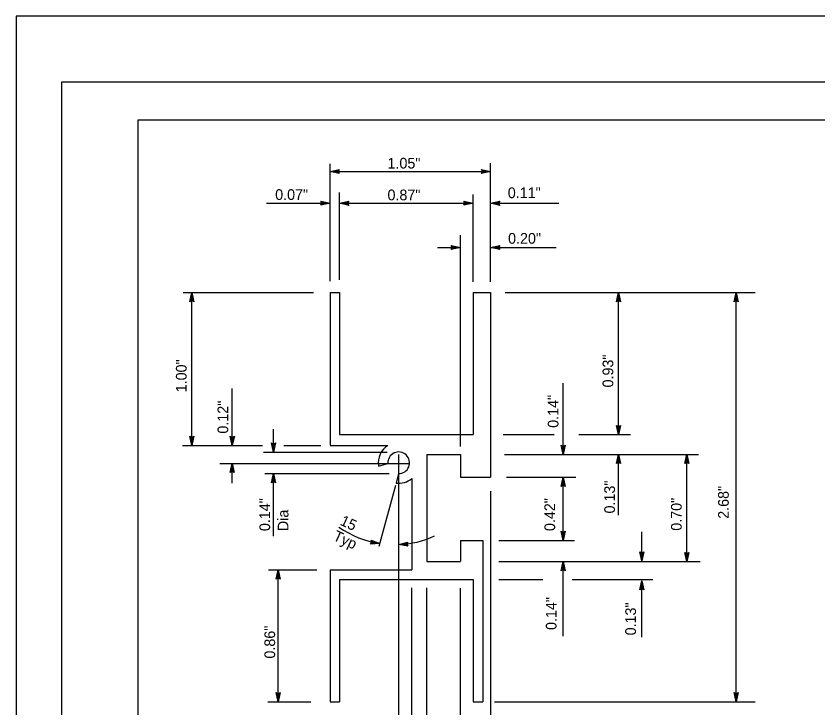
# Model space of a CAD drawing. Extents: x -894 to 866, y -472 to 714.
# Drawn here: x -894 to -369, y 261 to 714 of the extents above; entities that cross this region are included whole.
import ezdxf

# ---------------------------------------------------------------- set-up
doc = ezdxf.new("R2010")
doc.units = 0
for name, color, linetype in [('border_PLOTTING-ELEMENTS', 7, 'Continuous'), ('border_rw_22x34_Cut_Lines', 7, 'Continuous'), ('border_SHEET', 7, 'Continuous'), ('tcd_SIGN-PANEL', 7, 'Continuous'), ('tcd_SIGN-PANEL-anno', 7, 'Continuous')]:
    doc.layers.add(name, color=color, linetype=linetype)

msp = doc.modelspace()

# ---------------------------------------------------------------- linework, layer by layer
at = {"layer": 'border_PLOTTING-ELEMENTS'}
for points in [[(-894.04, -472.44), (865.96, -472.44), (865.96, 713.56), (-894.04, 713.56)], [(-864.04, 670.56), (835.96, 670.56), (835.96, -429.44), (-864.04, -429.44)]]:
    msp.add_lwpolyline(points, close=True, dxfattribs=at)
at = {"layer": 'border_rw_22x34_Cut_Lines'}
msp.add_lwpolyline([(-864.04, 670.56), (835.96, 670.56), (835.96, -429.44), (-864.04, -429.44)], close=True, dxfattribs=at)
at = {"layer": 'border_SHEET'}
for p, q in [((-814.04, 645.56), (810.96, 645.56)), ((-814.04, -404.44), (-814.04, 645.56))]:
    msp.add_line(p, q, dxfattribs=at)
at = {"layer": 'tcd_SIGN-PANEL'}
for p, q in [((-688.44, 532.6), (-688.44, 432.77)), ((-688.44, 532.6), (-682.14, 532.6)), ((-682.14, 532.6), (-682.14, 439.68)), ((-594.74, 532.6), (-594.74, 439.68)), ((-594.74, 532.6), (-583.32, 532.6)), ((-583.32, 532.6), (-583.32, 411.73)), ((-682.14, 439.68), (-594.74, 439.68)), ((-688.44, 432.6), (-650.48, 432.6)), ((-625.06, 426.69), (-603.01, 426.69)), ((-625.06, 426.69), (-625.06, 356.61)), ((-603.01, 426.69), (-603.01, 411.73)), ((-656.74, 419.11), (-650.53, 420.77)), ((-643.55, 414.16), (-645.21, 407.99)), ((-634.9, 410.91), (-634.9, 351.1)), ((-603.01, 411.73), (-583.32, 411.73)), ((-603.01, 370.39), (-588.44, 370.39)), ((-603.01, 370.39), (-603.01, 356.8)), ((-588.44, 370.39), (-588.44, 264.88)), ((-625.06, 356.61), (-603.01, 356.61)), ((-688.44, 351.1), (-688.44, 264.88)), ((-688.44, 351.1), (-634.9, 351.1)), ((-682.14, 344.8), (-682.14, 264.88)), ((-682.14, 344.8), (-594.74, 344.8)), ((-594.74, 344.8), (-594.74, 264.88)), ((-688.44, 264.88), (-682.14, 264.88)), ((-594.74, 264.88), (-588.44, 264.88))]:
    msp.add_line(p, q, dxfattribs=at)
for radius, start, end in [(13.39, 121.6386, 188.9309), (7.09, 269.1129, 183.48), (13.39, 262.4189, 309.7276)]:
    msp.add_arc((-643.45, 421.2), radius, start, end, dxfattribs=at)
at = {"layer": 'tcd_SIGN-PANEL-anno'}
for p, q in [((-688.44, 540.02), (-688.44, 616.95)), ((-583.32, 539.57), (-583.32, 617.32)), ((-688.44, 611.82), (-682.44, 613.15)), ((-688.44, 611.82), (-583.32, 611.82)), ((-682.44, 610.48), (-688.44, 611.82)), ((-688.44, 611.82), (-688.44, 611.82)), ((-682.66, 610.83), (-687.06, 611.81)), ((-687.05, 611.82), (-682.68, 612.79)), ((-685.68, 611.81), (-682.85, 612.44)), ((-682.89, 611.19), (-685.68, 611.81)), ((-684.3, 611.81), (-683.09, 612.08)), ((-683.07, 611.54), (-684.3, 611.81)), ((-682.44, 613.15), (-683.24, 611.82)), ((-683.24, 611.82), (-682.44, 610.48)), ((-682.44, 613.15), (-682.44, 613.15)), ((-682.44, 610.48), (-682.44, 610.48)), ((-588.52, 611.82), (-589.32, 613.16)), ((-589.32, 613.16), (-589.32, 613.16)), ((-589.32, 613.16), (-583.32, 611.82)), ((-583.32, 611.82), (-589.32, 610.49)), ((-589.32, 610.49), (-588.52, 611.82)), ((-589.32, 610.49), (-589.32, 610.49)), ((-589.11, 612.8), (-584.7, 611.82)), ((-584.71, 611.81), (-589.09, 610.84)), ((-586.09, 611.82), (-588.91, 611.19)), ((-588.87, 612.44), (-586.09, 611.82)), ((-588.7, 612.09), (-587.47, 611.82)), ((-587.47, 611.82), (-588.68, 611.55)), ((-583.32, 611.82), (-583.32, 611.82)), ((-682.14, 540.94), (-682.14, 598.09)), ((-594.74, 539.57), (-594.74, 596.71)), ((-729.92, 591.03), (-688.44, 591.03)), ((-693.64, 591.03), (-694.44, 592.37)), ((-694.44, 592.37), (-694.44, 592.37)), ((-694.44, 592.37), (-688.44, 591.03)), ((-688.44, 591.03), (-694.44, 589.7)), ((-694.44, 589.7), (-693.64, 591.03)), ((-694.44, 589.7), (-694.44, 589.7)), ((-694.23, 592.01), (-689.82, 591.03)), ((-689.83, 591.03), (-694.21, 590.06)), ((-691.2, 591.03), (-694.03, 590.4)), ((-693.99, 591.65), (-691.2, 591.03)), ((-693.82, 591.31), (-692.59, 591.03)), ((-692.59, 591.03), (-693.79, 590.76)), ((-688.44, 591.03), (-688.44, 591.03)), ((-682.14, 591.03), (-676.14, 592.36)), ((-682.14, 591.03), (-594.74, 591.03)), ((-676.14, 589.69), (-682.14, 591.03)), ((-682.14, 591.03), (-682.14, 591.03)), ((-676.36, 590.04), (-680.76, 591.03)), ((-680.75, 591.03), (-676.38, 592)), ((-679.38, 591.03), (-676.55, 591.65)), ((-676.59, 590.4), (-679.38, 591.03)), ((-678, 591.03), (-676.79, 591.29)), ((-676.77, 590.75), (-678, 591.03)), ((-676.14, 592.36), (-676.94, 591.03)), ((-676.94, 591.03), (-676.14, 589.69)), ((-676.14, 592.36), (-676.14, 592.36)), ((-676.14, 589.69), (-676.14, 589.69)), ((-599.94, 591.03), (-600.74, 592.37)), ((-600.74, 592.37), (-600.74, 592.37)), ((-600.74, 592.37), (-594.74, 591.03)), ((-594.74, 591.03), (-600.74, 589.7)), ((-600.74, 589.7), (-599.94, 591.03)), ((-600.74, 589.7), (-600.74, 589.7)), ((-600.52, 592.01), (-596.12, 591.03)), ((-596.13, 591.03), (-600.51, 590.06)), ((-597.5, 591.03), (-600.33, 590.4)), ((-600.29, 591.65), (-597.5, 591.03)), ((-600.11, 591.31), (-598.89, 591.03)), ((-598.89, 591.03), (-600.09, 590.76)), ((-594.74, 591.03), (-594.74, 591.03)), ((-583.32, 591.03), (-577.32, 592.36)), ((-583.32, 591.03), (-538.54, 591.03)), ((-577.32, 589.69), (-583.32, 591.03)), ((-583.32, 591.03), (-583.32, 591.03)), ((-577.54, 590.04), (-581.94, 591.03)), ((-581.93, 591.03), (-577.56, 592)), ((-580.56, 591.03), (-577.74, 591.65)), ((-577.77, 590.4), (-580.56, 591.03)), ((-579.18, 591.03), (-577.97, 591.29)), ((-577.95, 590.75), (-579.18, 591.03)), ((-577.32, 592.36), (-578.12, 591.03)), ((-578.12, 591.03), (-577.32, 589.69)), ((-577.32, 592.36), (-577.32, 592.36)), ((-577.32, 589.69), (-577.32, 589.69)), ((-603.01, 431.96), (-603.01, 570.25)), ((-618.05, 562.18), (-603.01, 562.18)), ((-608.21, 562.18), (-609.01, 563.52)), ((-609.01, 563.52), (-609.01, 563.52)), ((-609.01, 563.52), (-603.01, 562.18)), ((-603.01, 562.18), (-609.01, 560.85)), ((-609.01, 560.85), (-608.21, 562.18)), ((-608.79, 563.17), (-604.39, 562.18)), ((-604.4, 562.18), (-608.77, 561.21)), ((-605.77, 562.18), (-608.6, 561.56)), ((-608.56, 562.81), (-605.77, 562.18)), ((-608.38, 562.46), (-607.15, 562.19)), ((-607.15, 562.19), (-608.36, 561.92)), ((-603.01, 562.18), (-603.01, 562.18)), ((-583.32, 562.18), (-577.32, 563.51)), ((-583.32, 562.18), (-540.4, 562.18)), ((-577.32, 560.84), (-583.32, 562.18)), ((-583.32, 562.18), (-583.32, 562.18)), ((-577.54, 561.2), (-581.94, 562.18)), ((-581.93, 562.18), (-577.56, 563.15)), ((-580.56, 562.18), (-577.74, 562.8)), ((-577.77, 561.56), (-580.56, 562.18)), ((-579.18, 562.18), (-577.97, 562.45)), ((-577.95, 561.9), (-579.18, 562.18)), ((-577.32, 563.51), (-578.12, 562.18)), ((-578.12, 562.18), (-577.32, 560.84)), ((-577.32, 563.51), (-577.32, 563.51)), ((-609.01, 560.85), (-609.01, 560.85)), ((-577.32, 560.84), (-577.32, 560.84)), ((-784.53, 532.6), (-699.24, 532.6)), ((-780.23, 526.6), (-778.89, 532.6)), ((-779.88, 526.81), (-778.89, 531.22)), ((-778.89, 432.6), (-778.89, 532.6)), ((-778.89, 532.6), (-778.89, 532.6)), ((-778.89, 532.6), (-777.56, 526.6)), ((-778.89, 531.21), (-777.92, 526.83)), ((-573.72, 532.6), (-410.02, 532.6)), ((-500.87, 526.6), (-499.53, 532.6)), ((-500.52, 526.81), (-499.53, 531.22)), ((-499.53, 439.68), (-499.53, 532.6)), ((-499.53, 532.6), (-499.53, 532.6)), ((-499.53, 532.6), (-498.2, 526.6)), ((-499.53, 531.21), (-498.56, 526.83)), ((-423.77, 526.6), (-422.43, 532.6)), ((-423.42, 526.81), (-422.43, 531.22)), ((-422.43, 264.88), (-422.43, 532.6)), ((-422.43, 532.6), (-422.43, 532.6)), ((-422.43, 532.6), (-421.1, 526.6)), ((-422.43, 531.21), (-421.46, 526.83)), ((-778.89, 527.4), (-780.23, 526.6)), ((-780.23, 526.6), (-780.23, 526.6)), ((-779.52, 527.05), (-778.9, 529.83)), ((-779.17, 527.22), (-778.9, 528.45)), ((-778.9, 529.83), (-778.27, 527.01)), ((-778.9, 528.45), (-778.63, 527.24)), ((-777.56, 526.6), (-778.89, 527.4)), ((-777.56, 526.6), (-777.56, 526.6)), ((-499.53, 527.4), (-500.87, 526.6)), ((-500.87, 526.6), (-500.87, 526.6)), ((-500.16, 527.05), (-499.53, 529.83)), ((-499.81, 527.22), (-499.54, 528.45)), ((-499.54, 528.45), (-499.27, 527.24)), ((-499.53, 529.83), (-498.91, 527.01)), ((-498.2, 526.6), (-499.53, 527.4)), ((-498.2, 526.6), (-498.2, 526.6)), ((-422.43, 527.4), (-423.77, 526.6)), ((-423.77, 526.6), (-423.77, 526.6)), ((-423.06, 527.05), (-422.44, 529.83)), ((-422.71, 527.22), (-422.44, 528.45)), ((-422.44, 529.83), (-421.81, 527.01)), ((-422.44, 528.45), (-422.17, 527.24)), ((-421.1, 526.6), (-422.43, 527.4)), ((-421.1, 526.6), (-421.1, 526.6)), ((-535.79, 426.69), (-535.79, 473.41)), ((-752.43, 432.6), (-752.43, 469.86)), ((-725.38, 428.25), (-725.38, 443.32)), ((-499.53, 439.68), (-500.86, 445.68)), ((-500.86, 445.68), (-500.86, 445.68)), ((-500.86, 445.68), (-499.53, 444.88)), ((-499.54, 441.08), (-500.5, 445.45)), ((-499.53, 442.45), (-500.16, 445.27)), ((-499.53, 443.83), (-499.8, 445.04)), ((-499.53, 444.88), (-498.19, 445.68)), ((-498.19, 445.68), (-499.53, 439.68)), ((-498.55, 445.47), (-499.53, 441.06)), ((-498.91, 445.23), (-499.53, 442.45)), ((-499.25, 445.06), (-499.53, 443.83)), ((-498.19, 445.68), (-498.19, 445.68)), ((-778.89, 432.6), (-780.22, 438.6)), ((-780.22, 438.6), (-780.22, 438.6)), ((-780.22, 438.6), (-778.89, 437.8)), ((-778.9, 433.99), (-779.86, 438.36)), ((-778.89, 435.36), (-779.52, 438.19)), ((-778.89, 436.74), (-779.16, 437.95)), ((-778.89, 437.8), (-777.55, 438.6)), ((-777.55, 438.6), (-778.89, 432.6)), ((-777.91, 438.38), (-778.89, 433.98)), ((-778.27, 438.15), (-778.89, 435.36)), ((-778.62, 437.97), (-778.89, 436.74)), ((-777.55, 438.6), (-777.55, 438.6)), ((-752.43, 432.6), (-753.76, 438.6)), ((-753.76, 438.6), (-753.76, 438.6)), ((-753.76, 438.6), (-752.43, 437.8)), ((-752.43, 433.99), (-753.4, 438.36)), ((-752.43, 435.36), (-753.05, 438.19)), ((-752.43, 436.74), (-752.69, 437.95)), ((-752.43, 437.8), (-751.09, 438.6)), ((-751.09, 438.6), (-752.43, 432.6)), ((-751.44, 438.38), (-752.43, 433.98)), ((-751.8, 438.15), (-752.43, 435.36)), ((-752.15, 437.97), (-752.43, 436.74)), ((-751.09, 438.6), (-751.09, 438.6)), ((-575.1, 439.68), (-541.59, 439.68)), ((-525.41, 439.68), (-491.6, 439.68)), ((-499.53, 439.68), (-499.53, 439.68)), ((-785.11, 432.6), (-732.57, 432.6)), ((-778.89, 432.6), (-778.89, 432.6)), ((-752.43, 432.6), (-752.43, 432.6)), ((-725.38, 428.25), (-726.71, 434.25)), ((-726.71, 434.25), (-726.71, 434.25)), ((-726.71, 434.25), (-725.38, 433.45)), ((-725.38, 429.64), (-726.35, 434.01)), ((-725.38, 431.01), (-726, 433.84)), ((-725.38, 432.39), (-725.65, 433.6)), ((-725.38, 433.45), (-724.04, 434.25)), ((-724.04, 434.25), (-725.38, 428.25)), ((-724.4, 434.03), (-725.38, 429.63)), ((-724.76, 433.8), (-725.38, 431.01)), ((-725.1, 433.62), (-725.38, 432.39)), ((-724.04, 434.25), (-724.04, 434.25)), ((-718.73, 432.6), (-694.44, 432.6)), ((-535.79, 426.69), (-537.12, 432.69)), ((-537.12, 432.69), (-537.12, 432.69)), ((-537.12, 432.69), (-535.79, 431.89)), ((-535.79, 428.08), (-536.76, 432.46)), ((-535.79, 429.46), (-536.41, 432.28)), ((-535.79, 430.84), (-536.05, 432.05)), ((-535.79, 431.89), (-534.45, 432.69)), ((-534.45, 432.69), (-535.79, 426.69)), ((-534.81, 432.48), (-535.79, 428.07)), ((-535.17, 432.24), (-535.79, 429.46)), ((-535.51, 432.07), (-535.79, 430.84)), ((-534.45, 432.69), (-534.45, 432.69)), ((-732.01, 428.25), (-650.93, 428.25)), ((-725.38, 428.25), (-725.38, 428.25)), ((-643.56, 426.69), (-643.56, 227.05)), ((-574.18, 426.69), (-447.2, 426.69)), ((-535.79, 426.69), (-535.79, 426.69)), ((-500.87, 420.69), (-499.53, 426.69)), ((-499.53, 386.86), (-499.53, 426.69)), ((-499.53, 426.69), (-499.53, 426.69)), ((-499.53, 426.69), (-498.2, 420.69)), ((-456.06, 420.69), (-454.72, 426.69)), ((-454.72, 356.61), (-454.72, 426.69)), ((-454.72, 426.69), (-454.72, 426.69)), ((-454.72, 426.69), (-453.39, 420.69)), ((-760.5, 420.79), (-636.96, 420.79)), ((-753.77, 414.79), (-752.43, 420.79)), ((-752.43, 407.78), (-752.43, 420.79)), ((-752.43, 420.79), (-752.43, 420.79)), ((-752.43, 420.79), (-751.1, 414.79)), ((-499.53, 421.49), (-500.87, 420.69)), ((-500.87, 420.69), (-500.87, 420.69)), ((-500.52, 420.91), (-499.53, 425.31)), ((-500.16, 421.14), (-499.53, 423.93)), ((-499.81, 421.32), (-499.54, 422.55)), ((-499.54, 422.55), (-499.27, 421.34)), ((-499.53, 425.3), (-498.56, 420.93)), ((-499.53, 423.93), (-498.91, 421.1)), ((-498.2, 420.69), (-499.53, 421.49)), ((-498.2, 420.69), (-498.2, 420.69)), ((-454.72, 421.49), (-456.06, 420.69)), ((-456.06, 420.69), (-456.06, 420.69)), ((-455.7, 420.91), (-454.72, 425.31)), ((-455.34, 421.14), (-454.72, 423.93)), ((-455, 421.32), (-454.72, 422.55)), ((-454.72, 425.3), (-453.75, 420.93)), ((-454.72, 423.93), (-454.1, 421.1)), ((-454.72, 422.55), (-454.46, 421.34)), ((-453.39, 420.69), (-454.72, 421.49)), ((-453.39, 420.69), (-453.39, 420.69)), ((-752.43, 415.59), (-753.77, 414.79)), ((-753.41, 415), (-752.43, 419.41)), ((-753.05, 415.24), (-752.43, 418.02)), ((-752.71, 415.41), (-752.43, 416.64)), ((-752.43, 418.02), (-751.8, 415.2)), ((-752.43, 416.64), (-752.16, 415.43)), ((-751.1, 414.79), (-752.43, 415.59)), ((-752.42, 419.4), (-751.46, 415.02)), ((-753.77, 414.79), (-753.77, 414.79)), ((-751.1, 414.79), (-751.1, 414.79)), ((-731.08, 414.12), (-649.8, 414.12)), ((-726.72, 408.12), (-725.38, 414.12)), ((-726.36, 408.33), (-725.38, 412.74)), ((-726.01, 408.57), (-725.38, 411.35)), ((-725.66, 408.74), (-725.38, 409.97)), ((-725.38, 373.18), (-725.38, 414.12)), ((-725.38, 414.12), (-725.38, 414.12)), ((-725.38, 414.12), (-724.05, 408.12)), ((-725.38, 412.73), (-724.41, 408.35)), ((-725.38, 411.35), (-724.76, 408.53)), ((-725.38, 409.97), (-725.12, 408.76)), ((-572.81, 411.73), (-527.45, 411.73)), ((-537.13, 405.73), (-535.79, 411.73)), ((-537.13, 405.73), (-535.79, 411.73)), ((-536.77, 405.95), (-535.79, 410.35)), ((-536.77, 405.95), (-535.79, 410.35)), ((-535.79, 370.39), (-535.79, 411.73)), ((-535.79, 411.73), (-535.79, 411.73)), ((-535.79, 411.73), (-534.46, 405.73)), ((-535.79, 411.73), (-535.79, 411.73)), ((-535.79, 411.73), (-534.46, 405.73)), ((-535.79, 410.34), (-534.82, 405.97)), ((-535.79, 410.34), (-534.82, 405.97)), ((-725.38, 408.92), (-726.72, 408.12)), ((-726.72, 408.12), (-726.72, 408.12)), ((-724.05, 408.12), (-725.38, 408.92)), ((-724.05, 408.12), (-724.05, 408.12)), ((-645.64, 406.38), (-656.37, 366.33)), ((-535.79, 406.53), (-537.13, 405.73)), ((-535.79, 406.53), (-537.13, 405.73)), ((-537.13, 405.73), (-537.13, 405.73)), ((-537.13, 405.73), (-537.13, 405.73)), ((-536.41, 406.18), (-535.79, 408.97)), ((-536.41, 406.18), (-535.79, 408.97)), ((-536.07, 406.36), (-535.79, 407.59)), ((-536.07, 406.36), (-535.79, 407.59)), ((-535.79, 408.97), (-535.17, 406.14)), ((-535.79, 408.97), (-535.17, 406.14)), ((-535.79, 407.59), (-535.53, 406.38)), ((-535.79, 407.59), (-535.53, 406.38)), ((-534.46, 405.73), (-535.79, 406.53)), ((-534.46, 405.73), (-535.79, 406.53)), ((-534.46, 405.73), (-534.46, 405.73)), ((-534.46, 405.73), (-534.46, 405.73)), ((-583.32, 402.56), (-583.32, 214.23)), ((-535.79, 370.39), (-537.12, 376.39)), ((-537.12, 376.39), (-537.12, 376.39)), ((-537.12, 376.39), (-535.79, 375.59)), ((-535.79, 371.78), (-536.76, 376.16)), ((-535.79, 373.16), (-536.41, 375.98)), ((-535.79, 374.54), (-536.05, 375.75)), ((-535.79, 375.59), (-534.45, 376.39)), ((-534.45, 376.39), (-535.79, 370.39)), ((-534.81, 376.18), (-535.79, 371.77)), ((-535.17, 375.94), (-535.79, 373.16)), ((-535.51, 375.77), (-535.79, 374.54)), ((-534.45, 376.39), (-534.45, 376.39)), ((-484.24, 357), (-484.24, 376.06)), ((-661.96, 367.96), (-660.96, 369.15)), ((-655.82, 368.36), (-661.96, 367.96)), ((-661.96, 367.96), (-661.96, 367.96)), ((-657.2, 368.57), (-661.67, 368.28)), ((-660.96, 369.15), (-661.55, 370.6)), ((-661.55, 370.6), (-661.55, 370.6)), ((-661.55, 370.6), (-655.82, 368.36)), ((-658.55, 368.78), (-661.44, 368.59)), ((-661.39, 370.21), (-657.19, 368.57)), ((-661.21, 369.82), (-658.55, 368.78)), ((-659.92, 368.99), (-661.15, 368.91)), ((-661.09, 369.45), (-659.92, 368.99)), ((-655.82, 368.36), (-655.82, 368.36)), ((-643.45, 367.68), (-637.51, 369.27)), ((-637.4, 366.6), (-643.45, 367.68)), ((-643.45, 367.68), (-643.45, 367.68)), ((-637.63, 366.95), (-642.07, 367.74)), ((-642.06, 367.74), (-637.73, 368.9)), ((-640.69, 367.8), (-637.89, 368.55)), ((-637.88, 367.3), (-640.69, 367.8)), ((-639.31, 367.86), (-638.11, 368.18)), ((-638.07, 367.64), (-639.31, 367.86)), ((-637.51, 369.27), (-638.25, 367.91)), ((-638.25, 367.91), (-637.4, 366.6)), ((-637.51, 369.27), (-637.51, 369.27)), ((-577.97, 370.39), (-528.27, 370.39)), ((-535.79, 370.39), (-535.79, 370.39)), ((-637.4, 366.6), (-637.4, 366.6)), ((-484.24, 357), (-485.57, 363)), ((-485.57, 363), (-485.57, 363)), ((-485.57, 363), (-484.24, 362.2)), ((-484.25, 358.39), (-485.21, 362.77)), ((-484.24, 359.76), (-484.87, 362.59)), ((-484.24, 361.14), (-484.51, 362.35)), ((-484.24, 362.2), (-482.9, 363)), ((-482.9, 363), (-484.24, 357)), ((-483.26, 362.78), (-484.24, 358.38)), ((-483.62, 362.55), (-484.24, 359.76)), ((-483.97, 362.37), (-484.24, 361.14)), ((-482.9, 363), (-482.9, 363)), ((-454.72, 356.61), (-456.05, 362.61)), ((-456.05, 362.61), (-456.05, 362.61)), ((-456.05, 362.61), (-454.72, 361.81)), ((-454.72, 358), (-455.69, 362.38)), ((-454.72, 361.81), (-453.38, 362.61)), ((-453.38, 362.61), (-454.72, 356.61)), ((-453.74, 362.4), (-454.72, 357.99)), ((-453.38, 362.61), (-453.38, 362.61)), ((-454.72, 359.38), (-455.34, 362.2)), ((-454.72, 360.76), (-454.98, 361.97)), ((-454.1, 362.16), (-454.72, 359.38)), ((-454.44, 361.99), (-454.72, 360.76)), ((-577.97, 356.61), (-445.97, 356.61)), ((-537.13, 350.61), (-535.79, 356.61)), ((-536.77, 350.83), (-535.79, 355.23)), ((-536.41, 351.06), (-535.79, 353.85)), ((-536.07, 351.24), (-535.79, 352.47)), ((-535.79, 307.67), (-535.79, 356.61)), ((-535.79, 356.61), (-535.79, 356.61)), ((-535.79, 356.61), (-534.46, 350.61)), ((-535.79, 355.22), (-534.82, 350.85)), ((-535.79, 353.85), (-535.17, 351.03)), ((-535.79, 352.47), (-535.53, 351.26)), ((-484.24, 357), (-484.24, 357)), ((-454.72, 356.61), (-454.72, 356.61)), ((-728.65, 351.1), (-696.98, 351.1)), ((-723.76, 345.1), (-722.42, 351.1)), ((-723.41, 345.32), (-722.43, 349.72)), ((-723.05, 345.55), (-722.43, 348.34)), ((-722.7, 345.73), (-722.43, 346.96)), ((-722.43, 348.34), (-721.8, 345.51)), ((-722.43, 346.96), (-722.16, 345.75)), ((-722.42, 264.88), (-722.42, 351.1)), ((-722.42, 351.1), (-722.42, 351.1)), ((-722.42, 351.1), (-721.09, 345.1)), ((-722.42, 349.71), (-721.45, 345.34)), ((-535.79, 351.41), (-537.13, 350.61)), ((-537.13, 350.61), (-537.13, 350.61)), ((-534.46, 350.61), (-535.79, 351.41)), ((-534.46, 350.61), (-534.46, 350.61)), ((-722.42, 345.9), (-723.76, 345.1)), ((-723.76, 345.1), (-723.76, 345.1)), ((-721.09, 345.1), (-722.42, 345.9)), ((-721.09, 345.1), (-721.09, 345.1)), ((-577.97, 344.8), (-549.01, 344.8)), ((-529.79, 344.8), (-476.94, 344.8)), ((-485.58, 338.01), (-484.24, 344.01)), ((-485.23, 338.23), (-484.24, 342.63)), ((-484.24, 307.2), (-484.24, 344.01)), ((-484.24, 344.01), (-484.24, 344.01)), ((-484.24, 344.01), (-482.91, 338.01)), ((-484.24, 342.62), (-483.27, 338.24)), ((-634.9, 201.08), (-634.9, 339.44)), ((-625.06, 246.18), (-625.06, 339.44)), ((-603.01, 174.38), (-603.01, 339.27)), ((-484.24, 338.81), (-485.58, 338.01)), ((-485.58, 338.01), (-485.58, 338.01)), ((-484.87, 338.46), (-484.25, 341.25)), ((-484.52, 338.63), (-484.25, 339.86)), ((-484.25, 341.25), (-483.62, 338.42)), ((-484.25, 339.86), (-483.98, 338.66)), ((-482.91, 338.01), (-484.24, 338.81)), ((-482.91, 338.01), (-482.91, 338.01)), ((-722.42, 264.88), (-723.75, 270.88)), ((-723.75, 270.88), (-723.75, 270.88)), ((-723.75, 270.88), (-722.42, 270.08)), ((-722.43, 266.27), (-723.4, 270.65)), ((-722.42, 267.64), (-723.05, 270.47)), ((-722.42, 269.03), (-722.69, 270.23)), ((-722.42, 270.08), (-721.08, 270.88)), ((-721.08, 270.88), (-722.42, 264.88)), ((-721.44, 270.66), (-722.42, 266.26)), ((-721.8, 270.43), (-722.42, 267.64)), ((-722.15, 270.25), (-722.42, 269.03)), ((-721.08, 270.88), (-721.08, 270.88)), ((-422.43, 264.88), (-423.76, 270.88)), ((-423.76, 270.88), (-423.76, 270.88)), ((-423.76, 270.88), (-422.43, 270.08)), ((-422.44, 266.27), (-423.4, 270.65)), ((-422.43, 267.64), (-423.06, 270.47)), ((-422.43, 269.03), (-422.7, 270.23)), ((-422.43, 270.08), (-421.09, 270.88)), ((-421.09, 270.88), (-422.43, 264.88)), ((-421.45, 270.66), (-422.43, 266.26)), ((-421.81, 270.43), (-422.43, 267.64)), ((-422.16, 270.25), (-422.43, 269.03)), ((-421.09, 270.88), (-421.09, 270.88)), ((-729.23, 264.88), (-700.94, 264.88)), ((-722.42, 264.88), (-722.42, 264.88)), ((-580.65, 264.88), (-410.02, 264.88)), ((-422.43, 264.88), (-422.43, 264.88))]:
    msp.add_line(p, q, dxfattribs=at)
for start, end in [(234.7707, 261.2187), (272.5089, 294.5653)]:
    msp.add_arc((-646.21, 430.62), 63, start, end, dxfattribs=at)

# ---------------------------------------------------------------- texts
for s, p in [('1.05"', (-650.78, 613.78)), ('0.07"', (-724.33, 593.23)), ('0.87"', (-650.78, 593)), ('0.11"', (-572.01, 594.41)), ('0.20"', (-571.82, 564.58))]:
    msp.add_text(s, height=7, dxfattribs=at).set_placement(p)
for s, rotation, p in [('1.00"', 90, (-782.33, 467.34)), ('0.93"', 90, (-502.95, 470.52)), ('0.14"', 90, (-538.82, 444.11)), ('0.12"', 90, (-755.1, 440.29)), ('0.13"', 90, (-501.84, 388.06)), ('2.68"', 90, (-427.31, 384.57)), ('0.14"', 90, (-727.67, 376.5)), ('0.42"', 90, (-541.03, 376.53)), ('0.70"', 90, (-458.14, 376.76)), ('Dia', 90, (-715.67, 376.5)), ('15', 335.2443, (-682.43, 380.86)), ('Typ', 335.2443, (-687.01, 370.93)), ('0.14"', 90, (-540.08, 311.81)), ('0.13"', 90, (-488.1, 308.28)), ('0.86"', 90, (-724.39, 293.1))]:
    msp.add_text(s, height=7, rotation=rotation, dxfattribs=at).set_placement(p)

doc.saveas('drawing.dxf')
